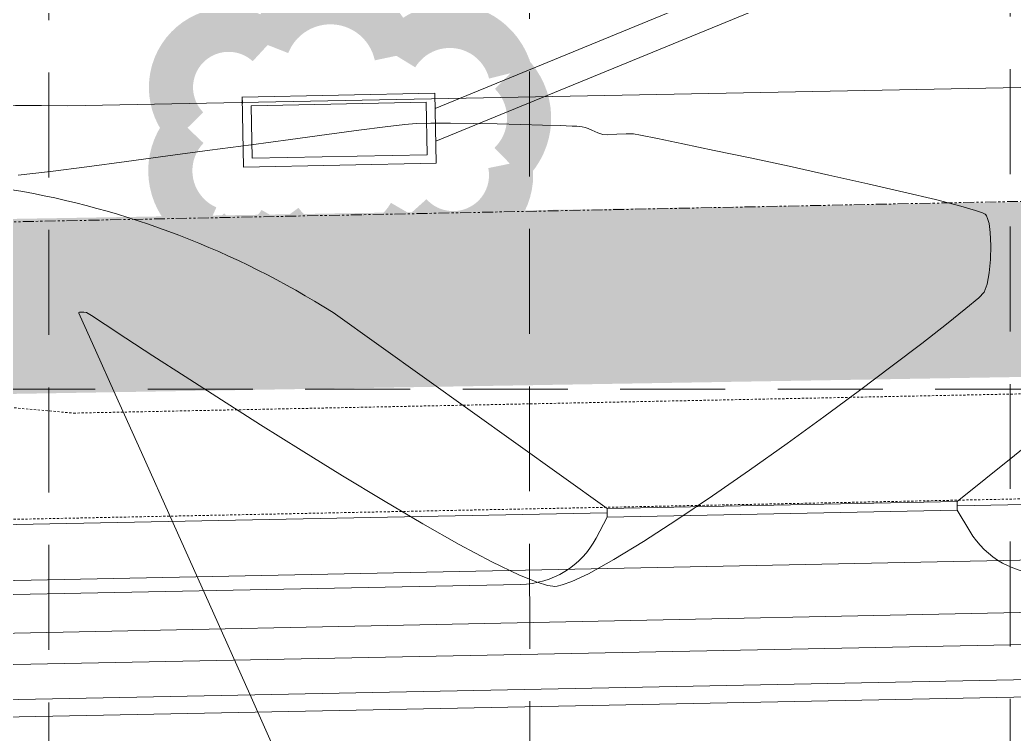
# Model space of a CAD drawing. Extents: x 2140663 to 2528301, y 336313 to 7007653.
# Drawn here: x 2527968.6 to 2528025.5, y 7007440.1 to 7007480.9 of the extents above; entities that cross this region are included whole.
import ezdxf

# ---------------------------------------------------------------- set-up
doc = ezdxf.new("R2010")
doc.units = 0
doc.header["$MEASUREMENT"] = 0
for name, pattern in [('HIDDEN', [0.375, 0.25, -0.125]), ('PHANTOM2', [1.25, 0.625, -0.125, 0.125, -0.125, 0.125, -0.125]), ('xdrc002pt$0$HIDDEN2', [0.1875, 0.125, -0.0625])]:
    doc.linetypes.add(name, pattern=pattern)
for name, color, linetype in [('1 EXISTING CONTOURS', 43, 'Continuous'), ('1 SILT FENCE', 200, 'Continuous'), ('GRID', 254, 'HIDDEN'), ('LEGEND', 7, 'Continuous'), ('xdrc002ar$0$xdrc002ar$0$C-PKNG-FACE-N', 1, 'Continuous'), ('xdrc002GR$0$C-DETN-PONDSRF-FLT', 7, 'Continuous'), ('xdrc002GR$0$c-pond-cont-n', 5, 'Continuous'), ('xdrc002pt$0$V-ESMT-STRM-N', 2, 'xdrc002pt$0$HIDDEN2'), ('xdrc002pt$0$v-prop-line', 3, 'PHANTOM2'), ('xdrc002STM$0$AUDIT_D_050921104859-18', 4, 'Continuous'), ('xdrc002STM$0$C-STRM-HDWL-N', 4, 'Continuous'), ('xdrc002STM$0$C-STRM-PIPE-N', 5, 'Continuous')]:
    doc.layers.add(name, color=color, linetype=linetype)

# ---------------------------------------------------------------- blocks, each defined once
blk = doc.blocks.new('A$C211968B4')
at = {"layer": 'LEGEND', "color": 170, "ltscale": 100, "const_width": 1.261430802800306}
blk.add_lwpolyline([(4.032914736308157, 6.67986492626369, 0.5205670505517462), (4.032914736308157, 6.67986492626369, 0.7651954600696135), (1.179535842966288, 5.243441569618881, 0.4178788784126488), (1.161860283929855, 2.658978256396949, 0.6649002420699669), (4.422610547859222, 2.161206842400134, 0.744833174426672), (8.10029117250815, 1.852431412786245, 0.9756416855879776), (10.39131185039878, 4.219029118306935, 0.5205670505517462), (9.820843972731382, 7.070041866973042, 0.5205670505517462), (7.729127584490925, 6.879974124021828, 0.5402640007904789), (4.032914736308157, 6.67986492626369)], format="xyb", close=True, dxfattribs=at)

msp = doc.modelspace()

# ---------------------------------------------------------------- linework, layer by layer
at = {"layer": '1 EXISTING CONTOURS', "color": 43, "lineweight": 0, "elevation": 601}
for points in [[(2527990.631008671, 7007474.943257699), (2527989.514441041, 7007474.810683739)], [(2527991.28707899, 7007475.004465341), (2527990.631008671, 7007474.943257699)], [(2527993.248485492, 7007475.029543944), (2527992.129298343, 7007475.028017933)], [(2527995.91890989, 7007474.986893768), (2527994.544927115, 7007475.01413776)], [(2527997.270720497, 7007474.952906352), (2527995.91890989, 7007474.986893768)], [(2527998.500645614, 7007474.9172699), (2527997.270720497, 7007474.952906352)], [(2527999.508971918, 7007474.885078801), (2527998.500645614, 7007474.9172699)], [(2527986.182090512, 7007474.376629776), (2527984.107445944, 7007474.097746225)], [(2528000.195986089, 7007474.861427437), (2527999.508971918, 7007474.885078801)], [(2528000.619741023, 7007474.835737473), (2528000.461974806, 7007474.851410196)], [(2528000.944838825, 7007474.773404066), (2528000.776669405, 7007474.814038449)], [(2528001.119501759, 7007474.722981746), (2528000.944838825, 7007474.773404066)], [(2528001.662512013, 7007474.472024363), (2528001.324030996, 7007474.628207623)], [(2528002.245211896, 7007474.366753857), (2528001.945051434, 7007474.369865236)], [(2528002.747845185, 7007474.392768008), (2528002.245211896, 7007474.366753857)], [(2528003.694879138, 7007474.414238856), (2528003.286538525, 7007474.418424179)], [(2528004.101721989, 7007474.33859001), (2528003.694879138, 7007474.414238856)], [(2528005.07654694, 7007474.142801612), (2528004.101721989, 7007474.33859001)], [(2527981.854580724, 7007473.792689265), (2527979.49406402, 7007473.472757122)], [(2527984.107445944, 7007474.097746225), (2527981.854580724, 7007473.792689265)], [(2528006.516361662, 7007473.846902644), (2528005.07654694, 7007474.142801612)], [(2527970.386865658, 7007472.270241256), (2527968.546629006, 7007472.0454066)], [(2528022.415431382, 7007470.279208853), (2528020.963422432, 7007470.654948848)], [(2528023.649112393, 7007469.892311872), (2528023.249384501, 7007470.035363688)], [(2528023.938197516, 7007469.5826525), (2528023.869395766, 7007469.730817229)], [(2528024.102970313, 7007467.239927345), (2528024.126090499, 7007468.037395366)], [(2528023.749337243, 7007465.366002924), (2528023.908840454, 7007465.82136896)], [(2528023.439257981, 7007465.051775641), (2528023.749337243, 7007465.366002924)], [(2528022.702000273, 7007464.427493129), (2528023.439257981, 7007465.051775641)], [(2527972.005999464, 7007464.195822551), (2527972.015806422, 7007464.20439158)], [(2527972.015379117, 7007464.171853855), (2527972.005999464, 7007464.195822551)], [(2527972.094373341, 7007463.990707715), (2527972.015379117, 7007464.171853855)], [(2527972.015806422, 7007464.20439158), (2527972.055435301, 7007464.217036167)], [(2527972.055435301, 7007464.217036167), (2527972.150737816, 7007464.226106535)], [(2527972.150737816, 7007464.226106535), (2527972.30504602, 7007464.22347093)], [(2527972.30504602, 7007464.22347093), (2527972.456637674, 7007464.204527131)], [(2528020.172273376, 7007462.430347957), (2528021.594145084, 7007463.538551772)], [(2527974.089072387, 7007459.534963626), (2527972.961858754, 7007462.048248792)], [(2527976.244920569, 7007461.733421162), (2527978.085280929, 7007460.541730715)], [(2527978.085280929, 7007460.541730715), (2527980.153979325, 7007459.212928704)], [(2527975.583330928, 7007456.205258067), (2527974.089072387, 7007459.534963626)], [(2528012.476240637, 7007456.712835802), (2528014.58836878, 7007458.244125604)], [(2527977.395276065, 7007452.166565959), (2527975.583330928, 7007456.205258067)], [(2528010.333000793, 7007455.189265465), (2528012.476240637, 7007456.712835802)], [(2528006.17950986, 7007452.346868728), (2528008.215230213, 7007453.718810978)], [(2527979.475549483, 7007447.526321151), (2527977.395276065, 7007452.166565959)], [(2527991.665430024, 7007452.130190494), (2527993.749889542, 7007450.949486282)], [(2527997.185066685, 7007449.193737355), (2527998.193718967, 7007448.78313138)], [(2527998.782479493, 7007448.606566053), (2527999.087377039, 7007448.55696934)], [(2527999.087377039, 7007448.55696934), (2527999.211995237, 7007448.553714483)], [(2527999.211995237, 7007448.553714483), (2527999.335433899, 7007448.565182983)], [(2527984.243647913, 7007436.870908816), (2527981.774792871, 7007442.391957488)]]:
    msp.add_lwpolyline(points, dxfattribs=at)
at = {"layer": '1 EXISTING CONTOURS', "color": 43, "lineweight": 0, "extrusion": (0.02795398687918224, -0.9996092109507388, 0), "elevation": -6934069.124700934}
msp.add_lwpolyline([(2722891.082647006, 601.0000000000007), (2722890.240098394, 601.0000000000007)], dxfattribs=at)
at = {"layer": '1 EXISTING CONTOURS', "color": 43, "lineweight": 0, "extrusion": (-0.01188259921588652, -0.9999293994257168, 0), "elevation": -7037019.428374805}
msp.add_lwpolyline([(2444549.04995212, 601), (2444547.753418961, 601)], dxfattribs=at)
at = {"layer": '1 EXISTING CONTOURS', "color": 43, "lineweight": 0, "extrusion": (0.131077803899355, -0.9913720841969087, 0), "elevation": -6615651.60067956}
msp.add_lwpolyline([(3424701.124074867, 601.0000000000003), (3424699.28232969, 601.0000000000003)], dxfattribs=at)
at = {"layer": '1 EXISTING CONTOURS', "color": 43, "lineweight": 0, "extrusion": (0.1268414320386226, -0.991923006648395, 0), "elevation": -6630221.673035986}
msp.add_lwpolyline([(3396409.099901676, 601.0000000000007), (3396407.581138865, 601.0000000000007)], dxfattribs=at)
at = {"layer": '1 EXISTING CONTOURS', "color": 43, "lineweight": 0, "extrusion": (-0.03763371744720922, -0.9992916007407967, 0), "elevation": -7097648.81650895}
msp.add_lwpolyline([(2262492.299743883, 601.0000000000007), (2262492.033566605, 601.0000000000007)], dxfattribs=at)
at = {"layer": '1 EXISTING CONTOURS', "color": 43, "lineweight": 0, "extrusion": (-0.136970217100139, -0.9905751660664329, 0), "elevation": -7287691.342832215}
msp.add_lwpolyline([(1544359.442562765, 601.0000000000003), (1544359.284141286, 601.0000000000003)], dxfattribs=at)
at = {"layer": '1 EXISTING CONTOURS', "color": 43, "lineweight": 0, "extrusion": (-0.4204328262846086, -0.9073236680382234, 0), "elevation": -7420902.324863712}
msp.add_lwpolyline([(-652456.9289297294, 601), (-652457.1543500996, 601)], dxfattribs=at)
at = {"layer": '1 EXISTING CONTOURS', "color": 43, "lineweight": 0, "extrusion": (-0.3400301713451624, -0.9404145269906137, 0), "elevation": -7449527.62947241}
msp.add_lwpolyline([(-5382.957295214292, 601.0000000000007), (-5383.257736576255, 601.0000000000007)], dxfattribs=at)
at = {"layer": '1 EXISTING CONTOURS', "color": 43, "lineweight": 0, "extrusion": (0.04757274812972524, -0.9988677758519322, 0), "elevation": -6879276.323049059}
msp.add_lwpolyline([(2858505.835704299, 601.0000000000007), (2858505.296400344, 601.0000000000007)], dxfattribs=at)
at = {"layer": '1 EXISTING CONTOURS', "color": 43, "lineweight": 0, "extrusion": (-0.2042682302084915, -0.978914955513241, 0), "elevation": -7376112.366153633}
msp.add_lwpolyline([(1043300.946184018, 601), (1043299.105562267, 601)], dxfattribs=at)
at = {"layer": '1 EXISTING CONTOURS', "color": 43, "lineweight": 0, "extrusion": (0.1337186776370676, -0.991019331421438, 0), "elevation": -6606503.600885361}
msp.add_lwpolyline([(3442306.634408344, 601), (3442304.215082153, 601)], dxfattribs=at)
at = {"layer": '1 EXISTING CONTOURS', "color": 43, "lineweight": 0, "extrusion": (-0.2069999543167457, -0.9783409522824164, 0), "elevation": -7378995.875010028}
msp.add_lwpolyline([(1022709.483464133, 601), (1022707.377023365, 601)], dxfattribs=at)
at = {"layer": '1 EXISTING CONTOURS', "color": 43, "lineweight": 0, "extrusion": (0.1301925411324398, -0.9914887302604494, 0), "elevation": -6618706.887658429}
msp.add_lwpolyline([(3418779.152615716, 601.0000000000007), (3418776.873158472, 601.0000000000007)], dxfattribs=at)
at = {"layer": '1 EXISTING CONTOURS', "color": 43, "lineweight": 0, "extrusion": (0.132399708349071, -0.9911964069895942, 0), "elevation": -6611078.777325605}
msp.add_lwpolyline([(3433509.216192476, 601.0000000000003), (3433506.831082762, 601.0000000000003)], dxfattribs=at)
at = {"layer": '1 EXISTING CONTOURS', "color": 43, "lineweight": 0, "extrusion": (-0.2099599128943589, -0.9777099953347074, 0), "elevation": -7382057.267218374}
msp.add_lwpolyline([(1000374.85520434, 601.0000000000003), (1000372.587834615, 601.0000000000003)], dxfattribs=at)
at = {"layer": '1 EXISTING CONTOURS', "color": 43, "lineweight": 0, "extrusion": (0.1267373659293009, -0.9919363084781717, 0), "elevation": -6630577.867527638}
msp.add_lwpolyline([(3395696.29322662, 601.0000000000007), (3395694.190842651, 601.0000000000007)], dxfattribs=at)
at = {"layer": '1 EXISTING CONTOURS', "color": 43, "lineweight": 0, "extrusion": (-0.2135003650845102, -0.9769429840624175, 0), "elevation": -7385632.764507093}
msp.add_lwpolyline([(973628.5429001697, 601.0000000000007), (973626.2194785126, 601.0000000000007)], dxfattribs=at)
at = {"layer": '1 EXISTING CONTOURS', "color": 43, "lineweight": 0, "extrusion": (-0.218065925815307, -0.9759340408031237, 0), "elevation": -7390104.428202241}
msp.add_lwpolyline([(939087.1546895676, 601.0000000000007), (939084.8800700682, 601.0000000000007)], dxfattribs=at)
at = {"layer": '1 EXISTING CONTOURS', "color": 43, "lineweight": 0, "extrusion": (-0.2243999456634926, -0.9744971341087779, 0), "elevation": -7396047.855793945}
msp.add_lwpolyline([(891071.2870325574, 601), (891069.1660264416, 601)], dxfattribs=at)
at = {"layer": '1 EXISTING CONTOURS', "color": 43, "lineweight": 0, "extrusion": (-0.2339980129464681, -0.9722370749653114, 0), "elevation": -7404474.654600589}
msp.add_lwpolyline([(818101.497890098, 601), (818099.6352190699, 601)], dxfattribs=at)
at = {"layer": '1 EXISTING CONTOURS', "color": 43, "lineweight": 0, "extrusion": (-0.2806457227720863, -0.9598114285054816, 0), "elevation": -7435328.736859932}
msp.add_lwpolyline([(459809.1134084282, 601), (459808.2445365905, 601)], dxfattribs=at)
at = {"layer": '1 EXISTING CONTOURS', "color": 43, "lineweight": 0, "extrusion": (0.450525328821705, 0.8927636462637212, 0), "elevation": 7394953.057929002}
msp.add_lwpolyline([(900114.9023740217, 601.0000000000007), (900115.0666195056, 601.0000000000007)], dxfattribs=at)
at = {"layer": '1 EXISTING CONTOURS', "color": 43, "lineweight": 0, "extrusion": (-0.6533133765301804, -0.7570875986613008, 0), "elevation": -6956860.259386411}
msp.add_lwpolyline([(-2664138.256975186, 601.0000000000007), (-2664138.303057732, 601.0000000000007)], dxfattribs=at)
at = {"layer": '1 EXISTING CONTOURS', "color": 43, "lineweight": 0, "extrusion": (0.8286935906542652, 0.5597025395766408, 0), "elevation": 6017055.781934111}
msp.add_lwpolyline([(4392103.87282083, 601), (4392103.942076283, 601)], dxfattribs=at)
at = {"layer": '1 EXISTING CONTOURS', "color": 43, "lineweight": 0, "extrusion": (0.9635765276710734, 0.2674327491564142, 0), "elevation": 4309971.383356426}
msp.add_lwpolyline([(6076156.509550142, 601.0000000000003), (6076156.816487576, 601.0000000000003)], dxfattribs=at)
at = {"layer": '1 EXISTING CONTOURS', "color": 43, "lineweight": 0, "extrusion": (0.9899494032441117, 0.141421989155248, 0), "elevation": 3493626.115762547}
msp.add_lwpolyline([(6579521.344396482, 601), (6579521.853232323, 601)], dxfattribs=at)
at = {"layer": '1 EXISTING CONTOURS', "color": 43, "lineweight": 0, "extrusion": (0.9989716793009742, 0.04533854821883819, 0), "elevation": 2843132.934059422}
msp.add_lwpolyline([(6885645.169225615, 601.0000000000007), (6885645.915770991, 601.0000000000007)], dxfattribs=at)
at = {"layer": '1 EXISTING CONTOURS', "color": 43, "lineweight": 0, "extrusion": (0.9953279791104204, -0.09655161314015749, 0), "elevation": 1839630.855510083}
msp.add_lwpolyline([(7218812.241905195, 601), (7218813.011798343, 601)], dxfattribs=at)
at = {"layer": '1 EXISTING CONTOURS', "color": 43, "lineweight": 0, "extrusion": (0.9835492631736382, -0.1806401032733134, 0), "elevation": 1220606.703169066}
msp.add_lwpolyline([(7348850.345292238, 601), (7348851.008464098, 601)], dxfattribs=at)
at = {"layer": '1 EXISTING CONTOURS', "color": 43, "lineweight": 0, "extrusion": (-0.5399378365128408, -0.8417048964463929, 0), "elevation": -7263164.911624312}
msp.add_lwpolyline([(-1655788.267200008, 601.0000000000007), (-1655787.932024193, 601.0000000000007)], dxfattribs=at)
at = {"layer": '1 EXISTING CONTOURS', "color": 43, "lineweight": 0, "extrusion": (0.6258350720866951, -0.7799554234353662, 0), "elevation": -3883384.614810528}
msp.add_lwpolyline([(6357260.601709615, 601.0000000000007), (6357262.022117957, 601.0000000000007)], dxfattribs=at)
at = {"layer": '1 EXISTING CONTOURS', "color": 43, "lineweight": 0, "extrusion": (0.913747581774989, 0.4062823609269293, 0), "elevation": 5156937.402283467}
msp.add_lwpolyline([(5375982.157308995, 601.0000000000003), (5375982.805025096, 601.0000000000003)], dxfattribs=at)
at = {"layer": '1 EXISTING CONTOURS', "color": 43, "lineweight": 0, "extrusion": (-0.547684023139181, -0.8366852519305459, 0), "elevation": -7247572.081889196}
msp.add_lwpolyline([(-1722758.580622311, 601), (-1722757.662221043, 601)], dxfattribs=at)
at = {"layer": '1 EXISTING CONTOURS', "color": 43, "lineweight": 0, "extrusion": (0.9127906469389206, 0.4084277596599268, 0), "elevation": 5169552.100567368}
msp.add_lwpolyline([(5363851.483128111, 601.0000000000007), (5363852.962777256, 601.0000000000007)], dxfattribs=at)
at = {"layer": '1 EXISTING CONTOURS', "color": 43, "lineweight": 0, "extrusion": (0.5475286393851887, 0.8367869436439624, 0), "elevation": 7247891.87684777}
msp.add_lwpolyline([(1721411.74227584, 601), (1721410.319909527, 601)], dxfattribs=at)
at = {"layer": '1 EXISTING CONTOURS', "color": 43, "lineweight": 0, "extrusion": (-0.54592243861274, -0.83783571839539, 0), "elevation": -7251180.691931237}
msp.add_lwpolyline([(-1707503.651805918, 601), (-1707501.804745235, 601)], dxfattribs=at)
at = {"layer": '1 EXISTING CONTOURS', "color": 43, "lineweight": 0, "extrusion": (0.606820858206138, -0.7948386289341794, 0), "elevation": -4035746.459944183}
msp.add_lwpolyline([(6261640.340713701, 601), (6261642.453478734, 601)], dxfattribs=at)
at = {"layer": '1 EXISTING CONTOURS', "color": 43, "lineweight": 0, "extrusion": (0.6001138616936664, -0.7999145910677683, 0), "elevation": -4088271.478601225}
msp.add_lwpolyline([(6227471.098920975, 601), (6227473.449374229, 601)], dxfattribs=at)
at = {"layer": '1 EXISTING CONTOURS', "color": 43, "lineweight": 0, "extrusion": (-0.5936944760032269, 0.8046905424840372, 0), "elevation": 4137967.079529555}
msp.add_lwpolyline([(-6194558.680882677, 601), (-6194561.196676482, 601)], dxfattribs=at)
at = {"layer": '1 EXISTING CONTOURS', "color": 43, "lineweight": 0, "extrusion": (-0.5365995785837214, -0.8438370057444581, 0), "elevation": -7269666.485407492}
msp.add_lwpolyline([(-1626996.456884831, 601), (-1626993.811175401, 601)], dxfattribs=at)
at = {"layer": '1 EXISTING CONTOURS', "color": 43, "lineweight": 0, "extrusion": (0.5318001629559728, 0.8468698758841294, 0), "elevation": 7278786.356731052}
msp.add_lwpolyline([(1585695.066438013, 601), (1585692.312877156, 601)], dxfattribs=at)
at = {"layer": '1 EXISTING CONTOURS', "color": 43, "lineweight": 0, "extrusion": (-0.5257375501276718, -0.8506468294102751, 0), "elevation": -7289927.001038063}
msp.add_lwpolyline([(-1533660.737447486, 601), (-1533657.95511883, 601)], dxfattribs=at)
at = {"layer": '1 EXISTING CONTOURS', "color": 43, "lineweight": 0, "extrusion": (-0.5703383638625406, 0.82140985549639, 0), "elevation": 4314171.477260706}
msp.add_lwpolyline([(-6073150.551595064, 601), (-6073153.129809296, 601)], dxfattribs=at)
at = {"layer": '1 EXISTING CONTOURS', "color": 43, "lineweight": 0, "extrusion": (-0.5179045935088836, -0.855438385871477, 0), "elevation": -7303702.003507083}
msp.add_lwpolyline([(-1466655.87229238, 601), (-1466653.140171065, 601)], dxfattribs=at)
at = {"layer": '1 EXISTING CONTOURS', "color": 43, "lineweight": 0, "extrusion": (-0.5074511948977435, -0.8616805004158168, 0), "elevation": -7321017.249496431}
msp.add_lwpolyline([(-1377621.436455891, 601), (-1377618.833339147, 601)], dxfattribs=at)
at = {"layer": '1 EXISTING CONTOURS', "color": 43, "lineweight": 0, "extrusion": (-0.5434088923953656, 0.8394681504772186, 0), "elevation": 4508792.023207045}
msp.add_lwpolyline([(-5930090.330363039, 601.0000000000007), (-5930092.590233363, 601.0000000000007)], dxfattribs=at)
at = {"layer": '1 EXISTING CONTOURS', "color": 43, "lineweight": 0, "extrusion": (0.520972529437477, -0.8535734435720906, 0), "elevation": -4664353.396725686}
msp.add_lwpolyline([(5808524.86117373, 601.0000000000003), (5808526.854999827, 601.0000000000003)], dxfattribs=at)
at = {"layer": '1 EXISTING CONTOURS', "color": 43, "lineweight": 0, "extrusion": (0.4711390655237941, 0.8820589441399967, 0), "elevation": 7372021.39858964}
msp.add_lwpolyline([(1071644.39422471, 601.0000000000003), (1071642.283963029, 601.0000000000003)], dxfattribs=at)
at = {"layer": '1 EXISTING CONTOURS', "color": 43, "lineweight": 0, "extrusion": (-0.4355633087217364, -0.9001580994999566, 0), "elevation": -7408914.966944005}
msp.add_lwpolyline([(-776592.363234547, 601.0000000000003), (-776590.6148728388, 601.0000000000003)], dxfattribs=at)
at = {"layer": '1 EXISTING CONTOURS', "color": 43, "lineweight": 0, "extrusion": (-0.4849169321886229, 0.8745602145517339, 0), "elevation": 4902565.789596317}
msp.add_lwpolyline([(-5608920.016465683, 601.0000000000003), (-5608921.67453778, 601.0000000000003)], dxfattribs=at)
at = {"layer": '1 EXISTING CONTOURS', "color": 43, "lineweight": 0, "extrusion": (-0.2872541043600526, -0.9578544145789089, 0), "elevation": -7438293.60881857}
msp.add_lwpolyline([(408535.8058538754, 601.0000000000007), (408536.4205198593, 601.0000000000007)], dxfattribs=at)
at = {"layer": '1 EXISTING CONTOURS', "color": 43, "lineweight": 0, "extrusion": (0.3388253714056033, -0.9408492800081506, 0), "elevation": -5736402.585418731}
msp.add_lwpolyline([(4752768.017830422, 601.0000000000003), (4752768.611571847, 601.0000000000003)], dxfattribs=at)
at = {"layer": '1 EXISTING CONTOURS', "color": 43, "lineweight": 0, "extrusion": (0.4266019164052448, -0.9044394976555218, 0), "elevation": -5259363.776174879}
msp.add_lwpolyline([(5275814.322642594, 601), (5275815.362793605, 601)], dxfattribs=at)
at = {"layer": '1 EXISTING CONTOURS', "color": 43, "lineweight": 0, "extrusion": (-0.2178456238105126, 0.9759832397057895, 0), "elevation": 6288438.760498812}
msp.add_lwpolyline([(-3993826.985373229, 601.0000000000003), (-3993827.288299593, 601.0000000000003)], dxfattribs=at)
at = {"layer": '1 EXISTING CONTOURS', "color": 43, "lineweight": 0, "extrusion": (0.9126663696585237, 0.4087053922990631, 0), "elevation": 5171183.440781191}
msp.add_lwpolyline([(5362257.225467481, 601), (5362262.851141696, 601)], dxfattribs=at)
at = {"layer": '1 SILT FENCE', "color": 200, "linetype": 'Continuous', "lineweight": 0, "const_width": 10}
msp.add_lwpolyline([(2527691.8070874, 7007459.910734712), (2528105.114774872, 7007466.851410929)], dxfattribs=at)
at = {"layer": 'GRID', "color": 253, "linetype": 'HIDDEN', "lineweight": 0, "ltscale": 24}
for p, q in [((2527970.299123141, 7006031.921274197), (2527970.299123141, 7007624.562990395)), ((2527997.886483418, 7006031.983717573), (2527997.756595209, 7007624.562990395)), ((2528025.314863435, 7006032.117452909), (2528025.21406728, 7007624.562990395)), ((2527228.947377252, 7007459.818157976), (2528272.331315909, 7007459.818157976))]:
    msp.add_line(p, q, dxfattribs=at)
at = {"layer": 'xdrc002ar$0$xdrc002ar$0$C-PKNG-FACE-N', "color": 7, "lineweight": 0, "flags": 128}
msp.add_lwpolyline([(2528071.363240131, 7007477.945478285), (2527971.381792765, 7007476.021372579)], dxfattribs=at)
at = {"layer": 'xdrc002ar$0$xdrc002ar$0$C-PKNG-FACE-N', "color": 7, "lineweight": 0}
msp.add_arc((2527971.381792765, 7007726.021272579), 249.9999, 259.0088673070643, 270, dxfattribs=at)
at = {"layer": 'xdrc002GR$0$C-DETN-PONDSRF-FLT', "lineweight": 0}
for points in [[(2528002.193933881, 7007453.011322574, 601), (2528002.198878564, 7007452.761388988, 601), (2528002.203990854, 7007452.502983535, 601), (2528022.199417081, 7007452.906873466, 601), (2528022.194555435, 7007453.152606121, 601), (2528022.18969379, 7007453.398338776, 601), (2528002.193933881, 7007453.011322574, 601)], [(2528069.719467446, 7007444.094669045, 599.5), (2527431.032377092, 7007431.464485042, 599.5)], [(2527431.052148456, 7007430.464680514, 599.5), (2528069.73923881, 7007443.094864517, 599.5)]]:
    msp.add_polyline3d(points, dxfattribs=at)
at = {"layer": 'xdrc002GR$0$c-pond-cont-n', "lineweight": 0}
for points, elevation in [([(2527954.756626207, 7007473.507169877), (2527968.207202755, 7007471.223477134, -0.09911944468902169), (2527986.539578672, 7007464.202012267), (2528002.193933881, 7007453.011322574)], 601), ([(2528022.18969379, 7007453.398338776), (2528033.759357467, 7007462.679068451, -0.1653846211240046), (2528064.754120199, 7007471.392604318), (2528092.728639905, 7007469.887623676)], 601), ([(2527913.700371004, 7007385.27968393), (2527929.078175075, 7007385.507969367), (2528078.140350512, 7007389.447412957, 0.3983624443039721), (2528097.604132426, 7007408.880531113), (2528098.064377734, 7007425.314326139, 0.4282757024842653), (2528069.521753803, 7007454.09271432), (2528022.194472335, 7007453.156806443)], 602), ([(2527929.021047104, 7007389.507856234), (2528078.034674648, 7007393.44601679, 0.3983624443220282), (2528093.605700179, 7007408.992511314), (2528094.065945487, 7007425.426306341, 0.4282757024809076), (2528069.60083926, 7007450.09349621), (2528027.313415656, 7007449.257252682, -0.2697435154898671), (2528022.917499134, 7007451.69985635), (2528022.199417081, 7007452.906873466)], 601), ([(2528002.203990854, 7007452.502983535), (2528001.568644813, 7007451.310609548, -0.2717716667029564), (2527997.254835626, 7007448.662837363), (2527899.6610989, 7007446.732898787)], 601), ([(2527942.815539244, 7007393.873816357), (2528077.928998783, 7007397.444620623, 0.3983624443192894), (2528089.607267932, 7007409.104491516), (2528090.06751324, 7007425.538286543, 0.4282757024832363), (2528069.679924718, 7007446.0942781), (2527886.202638342, 7007442.465972593)], 600)]:
    msp.add_lwpolyline(points, format="xyb", dxfattribs=dict(at, elevation=elevation))
at = {"layer": 'xdrc002GR$0$c-pond-cont-n', "lineweight": 0, "elevation": 602}
msp.add_lwpolyline([(2528002.198878564, 7007452.761388988), (2527914.383360356, 7007451.024816934)], dxfattribs=at)
at = {"layer": 'xdrc002pt$0$V-ESMT-STRM-N', "color": 7, "lineweight": 0}
for p, q in [((2527871.508678305, 7007467.422261317), (2527971.711388019, 7007458.454396501)), ((2527971.711388019, 7007458.454396501), (2528101.684602889, 7007461.093225132)), ((2528101.806410341, 7007455.094461684), (2527397.991979818, 7007440.805012335))]:
    msp.add_line(p, q, dxfattribs=at)
at = {"layer": 'xdrc002pt$0$v-prop-line', "color": 7, "lineweight": 0}
msp.add_line((2527332.689760574, 7007456.482693586), (2528169.444881075, 7007473.471219813), dxfattribs=at)
at = {"layer": 'xdrc002STM$0$AUDIT_D_050921104859-18', "color": 5, "linetype": 'Continuous', "lineweight": 0}
for points in [[(2527981.428476887, 7007472.51051738), (2527981.34728216, 7007476.509693222), (2527992.345015726, 7007476.732978722), (2527992.426210453, 7007472.73380288)], [(2527981.918224527, 7007473.020563701), (2527981.857328481, 7007476.019945582), (2527991.855268086, 7007476.222932401), (2527991.916164132, 7007473.223550519)]]:
    msp.add_lwpolyline(points, close=True, dxfattribs=at)
at = {"layer": 'xdrc002STM$0$C-STRM-HDWL-N', "color": 7, "lineweight": 0}
msp.add_lwpolyline([(2527981.354111826, 7007476.154806351), (2527981.34705827, 7007476.521327128), (2527981.354111826, 7007476.154806351)], dxfattribs=at)
at = {"layer": 'xdrc002STM$0$C-STRM-PIPE-N', "color": 5, "lineweight": 0}
for p, q in [((2527992.362633244, 7007475.865243134), (2528020.868790986, 7007487.580148726)), ((2527992.400728716, 7007473.988883754), (2528021.735510356, 7007486.04432106)), ((2528081.484587065, 7007451.181149165), (2527936.552890188, 7007448.238620492)), ((2528081.54548311, 7007448.181767284), (2527936.613786242, 7007445.23923861))]:
    msp.add_line(p, q, dxfattribs=at)

# ---------------------------------------------------------------- block references
at = {"linetype": 'Continuous', "lineweight": 0, "xscale": 2, "yscale": 2, "zscale": 2, "rotation": 180}
msp.add_blockref('A$C211968B4', (2527999.001860918, 7007483.197695646), dxfattribs=at)

doc.saveas('drawing.dxf')
